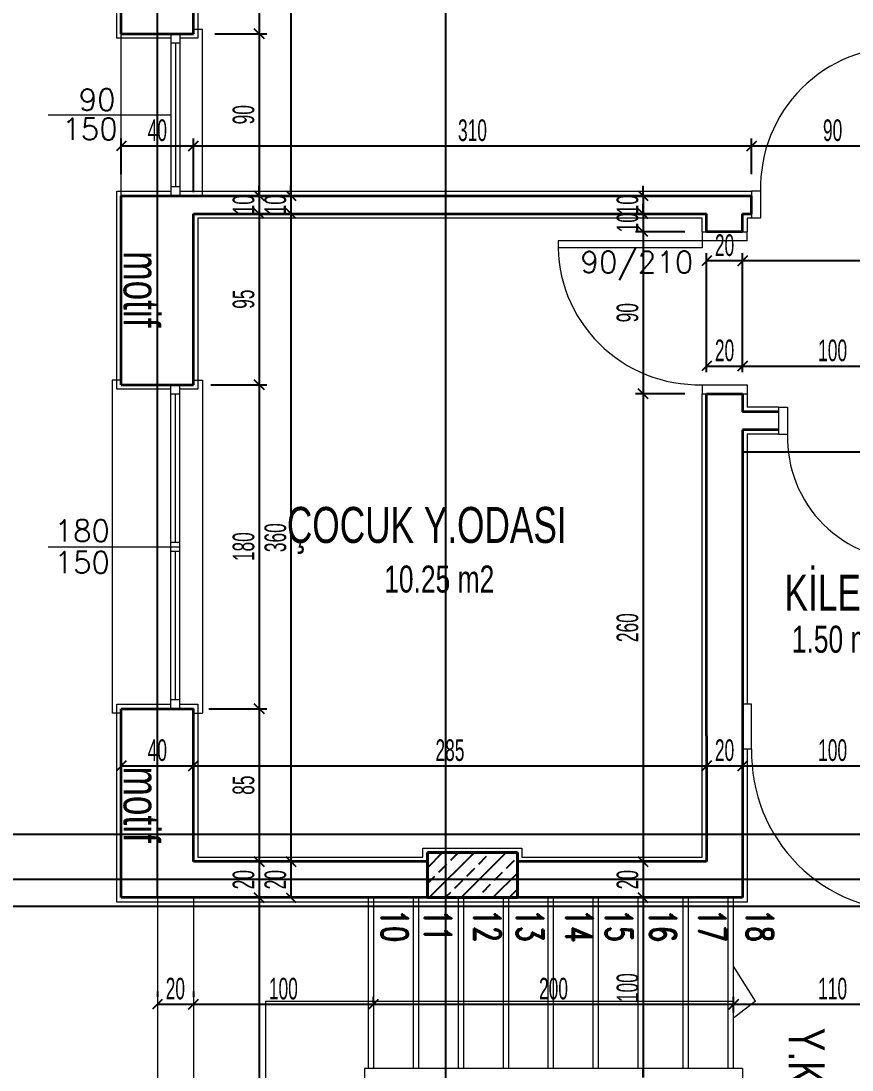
# Model space of a CAD drawing. Header units: inches. Extents: x -7543 to -822, y 102837 to 190349.
# Drawn here: x -830.059 to -829.9667, y 102836.9873 to 102837.1038 of the extents above; entities that cross this region are included whole.
import ezdxf

# ---------------------------------------------------------------- set-up
doc = ezdxf.new("R2010")
doc.units = ezdxf.units.IN
doc.header["$MEASUREMENT"] = 0
doc.linetypes.add('ACAD_ISO07W100', pattern=[3, 0, -3])
doc.linetypes.add('DASHDOTX2', pattern=[2, 1, -0.5, 0, -0.5])
doc.layers.get('0').update_dxf_attribs({"lineweight": 25})
doc.layers.get('Defpoints').update_dxf_attribs({"lineweight": 25})
for name, color, linetype, lineweight in [('AKS', 1, 'Continuous', 25), ('ICOL', 55, 'Continuous', 25), ('KOLON', 2, 'Continuous', 40), ('SIVA', 150, 'Continuous', 15), ('TARAMA', 8, 'Continuous', 25), ('YAZI', 7, 'Continuous', 25)]:
    doc.layers.add(name, color=color, linetype=linetype, lineweight=lineweight)
for name, color, linetype, lineweight, true_color in [('DUVAR', 7, 'Continuous', 35, 0xfc4642), ('KAPI', 7, 'Continuous', 18, 0xffb360), ('MERDİVEN', 7, 'Continuous', 20, 0x16c244), ('PENCERE', 7, 'Continuous', 18, 0xffb360)]:
    doc.layers.add(name, color=color, linetype=linetype, lineweight=lineweight, true_color=true_color)
doc.styles.add('arıal', font='arial.ttf', dxfattribs={"width": 0.7})
doc.styles.add('OLCU', font='tromand.shx', dxfattribs={"width": 0.6, "height": 12})
doc.styles.add('st1', font='romandtw.shx', dxfattribs={"width": 0.7, "height": 40})
doc.styles.add('TXTX', font='TXTX')

# ---------------------------------------------------------------- blocks, each defined once
blk = doc.blocks.new('_Oblique')
at = {"color": 0, "linetype": 'ByBlock', "lineweight": -2}
blk.add_line((-0.5, -0.5), (0.5, 0.5), dxfattribs=at)
blk = doc.blocks.new('A$C00897202')
at = {"layer": 'KAPI'}
for p, q in [((80.99972826655721, 15.00006041442975), (80.99972826655721, 95.00006041442975)), ((84.99972826655721, 15.00006041442975), (84.99972826655721, 95.00006041442975)), ((4.999728266557213, 15.00006041279994), (-0.000271733442787081, 15.00006041279994)), ((4.999728266557213, 15.00006041279994), (4.999728266731836, 6.041279993951321e-05)), ((84.99972826655721, 15.00006041442975), (80.99972826655721, 15.00006041442975)), ((84.99972826655721, 6.041440065018833e-05), (84.99972826655721, 15.00006041442975)), ((89.99972826655721, 15.00006041442975), (84.99972826655721, 15.00006041442975)), ((4.999728266731836, 6.041279993951321e-05), (-0.0002717326278798282, 6.041279993951321e-05)), ((84.99972826655721, 6.041440065018833e-05), (89.99972826655721, 6.041440065018833e-05))]:
    blk.add_line(p, q, dxfattribs=at)
blk.add_arc((82.99972826655721, 17.00006041437155), 78.02563681258283, 88.53119928715294, 181.4688007161811, dxfattribs=at)

msp = doc.modelspace()

# ---------------------------------------------------------------- linework, layer by layer
at = {"layer": 'AKS', "linetype": 'DASHDOTX2', "ltscale": 10}
for p, q in [((-830.0118199212353, 102837.241780972), (-830.0118199212353, 102836.7293249838)), ((-829.7205326753192, 102837.0134307916), (-830.0911364701894, 102837.0134307916)), ((-829.7205326753192, 102837.0084307916), (-830.0911364701894, 102837.0084307916)), ((-829.7205326753192, 102837.0054307916), (-830.0911364701894, 102837.0054307916))]:
    msp.add_line(p, q, dxfattribs=at)
at = {"layer": 'Defpoints', "color": 4}
for p, q in [((-830.0438188869407, 102837.0064307916), (-830.0438188869407, 102837.1834307916)), ((-829.9588188869407, 102837.0559307916), (-829.9788188869398, 102837.0559307916)), ((-829.9788188869398, 102837.0559307916), (-829.9788188869406, 102837.0064307916)), ((-829.9788188869406, 102837.0064307916), (-830.0438188869407, 102837.0064307916))]:
    msp.add_line(p, q, dxfattribs=at)
at = {"layer": 'Defpoints', "color": 6}
for p, q in [((-830.0438188869407, 102837.0064307916), (-830.0438188869407, 102837.1614307916)), ((-829.9588188869407, 102837.0559307916), (-829.9788188869406, 102837.0559307916)), ((-829.9788188869406, 102837.0559307916), (-829.9788188869406, 102837.0064307916)), ((-829.9788188869406, 102837.0064307916), (-830.0438188869407, 102837.0064307916))]:
    msp.add_line(p, q, dxfattribs=at)
at = {"layer": 'DUVAR'}
for p, q in [((-830.0478199212353, 102837.1024307916), (-830.0478199212353, 102837.1384307916)), ((-830.0398199212352, 102837.1024307916), (-830.0398199212352, 102837.1384307916)), ((-830.0478199212353, 102837.1024307916), (-830.0398199212352, 102837.1024307916)), ((-830.0478199212353, 102837.0634307916), (-830.0478199212353, 102837.0844307916)), ((-830.0478199212353, 102837.0844307916), (-829.9778199212353, 102837.0844307916)), ((-829.9778199212353, 102837.0824307916), (-829.9778199212353, 102837.0844307916)), ((-830.0398199212352, 102837.0634307916), (-830.0398199212352, 102837.0824307916)), ((-830.0398199212352, 102837.0824307916), (-830.0098199212352, 102837.0824307916)), ((-830.0398199212352, 102837.0824307916), (-829.9828199212353, 102837.0824307916)), ((-829.9828199212353, 102837.0804307916), (-829.9828199212353, 102837.0824307916)), ((-829.9788199212353, 102837.0824307916), (-829.9778199212353, 102837.0824307916)), ((-829.9788199212353, 102837.0824307916), (-829.9778199212353, 102837.0824307916)), ((-829.9788199212353, 102837.0804307916), (-829.9788199212353, 102837.0824307916)), ((-829.9788199212353, 102837.0804307916), (-829.9828199212353, 102837.0804307916)), ((-830.0478199212353, 102837.0634307916), (-830.0398199212352, 102837.0634307916)), ((-829.9828199212353, 102837.0244307916), (-829.9828199212353, 102837.0624307916)), ((-829.9828199212353, 102837.0624307916), (-829.9788199212353, 102837.0624307916)), ((-829.9788199212353, 102837.0624307916), (-829.9788199212353, 102837.0604307916)), ((-829.9748199212353, 102837.0604307916), (-829.9788199212353, 102837.0604307916)), ((-829.9788199212353, 102837.0584307916), (-829.9788199212353, 102837.0064307916)), ((-829.9748199212353, 102837.0584307916), (-829.9788199212353, 102837.0584307916)), ((-830.0478199212353, 102837.0064307916), (-830.0478199212353, 102837.0274307916)), ((-830.0478199212353, 102837.0274307916), (-830.0398199212352, 102837.0274307916)), ((-830.0398199212352, 102837.0104307916), (-830.0398199212352, 102837.0274307916)), ((-829.9828199212353, 102837.0244307916), (-829.9828199212353, 102837.0104307916)), ((-830.0138199212353, 102837.0104307916), (-830.0398199212352, 102837.0104307916)), ((-829.9828199212353, 102837.0104307916), (-830.0038199212353, 102837.0104307916)), ((-830.0138199212353, 102837.0064307916), (-830.0478199212353, 102837.0064307916)), ((-829.9788199212353, 102837.0064307916), (-830.0038199212353, 102837.0064307916))]:
    msp.add_line(p, q, dxfattribs=at)
at = {"layer": 'ICOL'}
for p, q in [((-830.0289758423515, 102837.1564307916), (-830.0289758423515, 102837.0844307916)), ((-830.0325104795836, 102837.1384307916), (-830.0325104795836, 102837.1024307916)), ((-830.0325104795836, 102837.1024307916), (-830.0325104795836, 102837.0844307916)), ((-830.0478199212353, 102837.0899638942), (-830.0398199212352, 102837.0899638942)), ((-830.0398199212352, 102837.0899638942), (-829.9778199212353, 102837.0899638942)), ((-829.9778199212353, 102837.0899638942), (-829.9598199212353, 102837.0899638942)), ((-830.0325104795836, 102837.0844307916), (-830.0325104795836, 102837.0855107916)), ((-830.0289758423515, 102837.0844307916), (-830.0289758423515, 102837.0855107916)), ((-829.9898652782127, 102837.0844307916), (-829.9898652782127, 102837.0855107916)), ((-830.0325104795836, 102837.0844307916), (-830.0325104795836, 102837.0824307916)), ((-830.0289758423515, 102837.0844307916), (-830.0289758423515, 102837.0824307916)), ((-829.9898652782127, 102837.0844307916), (-829.9898652782127, 102837.0824307916)), ((-829.9898652782127, 102837.0824307916), (-829.9898652782127, 102837.0835107916)), ((-830.0325104795836, 102837.0824307916), (-830.0325104795836, 102837.0634307916)), ((-830.0325104795836, 102837.0824307916), (-830.0325104795836, 102837.0813507916)), ((-830.0289758423515, 102837.0824307916), (-830.0289758423515, 102837.0104307916)), ((-830.0289758423515, 102837.0824307916), (-830.0289758423515, 102837.0813507916)), ((-829.9898652782127, 102837.0824307916), (-829.9898652782127, 102837.0804307916)), ((-829.9898652782127, 102837.0824307916), (-829.9898652782127, 102837.0813507916)), ((-829.9898652782127, 102837.0804307916), (-829.9898652782127, 102837.0624307916)), ((-829.9898652782127, 102837.0804307916), (-829.9898652782127, 102837.0793507916)), ((-829.9788199212353, 102837.077192291), (-829.9828199212353, 102837.077192291)), ((-829.855769668703, 102837.077192291), (-829.9788199212353, 102837.077192291)), ((-829.9828199212353, 102837.0654995805), (-829.9788199212353, 102837.0654995805)), ((-829.9788199212353, 102837.0654995805), (-829.9588199212353, 102837.0654995805)), ((-830.0325104795836, 102837.0634307916), (-830.0325104795836, 102837.0274307916)), ((-829.9898652782127, 102837.0624307916), (-829.9898652782127, 102837.0104307916)), ((-830.0325104795836, 102837.0274307916), (-830.0325104795836, 102837.0104307916)), ((-830.0478199212353, 102837.0210772501), (-830.0398199212352, 102837.0210772501)), ((-830.0398199212352, 102837.0210772501), (-829.9828199212353, 102837.0210772501)), ((-829.9828199212353, 102837.0210772501), (-829.9788199212353, 102837.0210772501)), ((-829.9788199212353, 102837.0210772501), (-829.9588199212353, 102837.0210772501)), ((-830.0325104795836, 102837.0104307916), (-830.0325104795836, 102837.0064307916)), ((-830.0289758423515, 102837.0104307916), (-830.0289758423515, 102837.0064307916)), ((-829.9898652782127, 102837.0104307916), (-829.9898652782127, 102837.0064307916)), ((-830.0325104795836, 102837.0064307916), (-830.0325104795836, 102836.9644307916)), ((-829.9898652782127, 102837.0064307916), (-829.9898652782127, 102836.9864307916)), ((-830.0438199212352, 102836.9945810181), (-830.0398199212352, 102836.9945810181)), ((-830.0398199212352, 102836.9945810181), (-830.0198199212352, 102836.9945810181)), ((-830.0198199212352, 102836.9945810181), (-829.9798199212353, 102836.9945810181)), ((-829.9798199212353, 102836.9945810181), (-829.9578199212352, 102836.9945810181)), ((-829.9898652782127, 102836.9864307916), (-829.9898652782127, 102836.9875107916))]:
    msp.add_line(p, q, dxfattribs=at)
at = {"layer": 'ICOL', "color": 53}
for p, q in [((-830.0374199212353, 102837.1024307916), (-830.0316704795837, 102837.1024307916)), ((-830.0374199212353, 102837.1024307916), (-830.0316704795837, 102837.1024307916)), ((-830.0478199212353, 102837.0868307916), (-830.0478199212353, 102837.0908038942)), ((-830.0398199212352, 102837.0848307916), (-830.0398199212352, 102837.0908038942)), ((-830.0398199212352, 102837.0848307916), (-830.0398199212352, 102837.0908038942)), ((-829.9778199212353, 102837.0868307916), (-829.9778199212353, 102837.0908038942)), ((-829.9778199212353, 102837.0868307916), (-829.9778199212353, 102837.0908038942)), ((-830.0346976492718, 102837.0844307916), (-830.0316704795837, 102837.0844307916)), ((-830.0346976492718, 102837.0844307916), (-830.0316704795837, 102837.0844307916)), ((-830.0265758423516, 102837.0844307916), (-830.0281358423515, 102837.0844307916)), ((-830.0265758423516, 102837.0844307916), (-830.0281358423515, 102837.0844307916)), ((-829.9902782772755, 102837.0844307916), (-829.9907052782128, 102837.0844307916)), ((-830.0344326376174, 102837.0824307916), (-830.0316704795837, 102837.0824307916)), ((-830.0344326376174, 102837.0824307916), (-830.0316704795837, 102837.0824307916)), ((-830.0273964743374, 102837.0824307916), (-830.0281358423515, 102837.0824307916)), ((-830.0273964743374, 102837.0824307916), (-830.0281358423515, 102837.0824307916)), ((-829.9902782772755, 102837.0824307916), (-829.9907052782128, 102837.0824307916)), ((-829.9902782772755, 102837.0824307916), (-829.9907052782128, 102837.0824307916)), ((-829.9852199212353, 102837.0804307916), (-829.9907052782128, 102837.0804307916)), ((-829.9852199212353, 102837.0804307916), (-829.9907052782128, 102837.0804307916)), ((-829.9828199212353, 102837.0648307916), (-829.9828199212353, 102837.078032291)), ((-829.9788199212353, 102837.0648307916), (-829.9788199212353, 102837.078032291)), ((-829.9788199212353, 102837.0648307916), (-829.9788199212353, 102837.078032291)), ((-829.9828199212353, 102837.0648307916), (-829.9828199212353, 102837.0663395805)), ((-829.9788199212353, 102837.0648307916), (-829.9788199212353, 102837.0663395805)), ((-829.9788199212353, 102837.0648307916), (-829.9788199212353, 102837.0663395805)), ((-830.0378957131501, 102837.0634307916), (-830.0316704795837, 102837.0634307916)), ((-830.0378957131501, 102837.0634307916), (-830.0316704795837, 102837.0634307916)), ((-829.9852199212353, 102837.0624307916), (-829.9907052782128, 102837.0624307916)), ((-829.9852199212353, 102837.0624307916), (-829.9907052782128, 102837.0624307916)), ((-830.0381169105218, 102837.0274307916), (-830.0316704795837, 102837.0274307916)), ((-830.0381169105218, 102837.0274307916), (-830.0316704795837, 102837.0274307916)), ((-829.9788199212353, 102837.0225090641), (-829.9788199212353, 102837.0219172501)), ((-829.9788199212353, 102837.0225090641), (-829.9788199212353, 102837.0219172501)), ((-830.0478199212353, 102837.0200637951), (-830.0478199212353, 102837.0219172501)), ((-830.0398199212352, 102837.0200637951), (-830.0398199212352, 102837.0219172501)), ((-830.0398199212352, 102837.0200637951), (-830.0398199212352, 102837.0219172501)), ((-829.9828199212353, 102837.0222426483), (-829.9828199212353, 102837.0219172501)), ((-829.9828199212353, 102837.0222426483), (-829.9828199212353, 102837.0219172501)), ((-830.033021453612, 102837.0104307916), (-830.0316704795837, 102837.0104307916)), ((-830.033021453612, 102837.0104307916), (-830.0316704795837, 102837.0104307916)), ((-830.0313758423515, 102837.0104307916), (-830.0298158423516, 102837.0104307916)), ((-830.0313758423515, 102837.0104307916), (-830.0298158423516, 102837.0104307916)), ((-829.990770998575, 102837.0104307916), (-829.9907052782128, 102837.0104307916)), ((-829.990770998575, 102837.0104307916), (-829.9907052782128, 102837.0104307916)), ((-830.0328729542275, 102837.0064307916), (-830.0316704795837, 102837.0064307916)), ((-830.0328729542275, 102837.0064307916), (-830.0316704795837, 102837.0064307916)), ((-830.0274044405705, 102837.0064307916), (-830.0281358423515, 102837.0064307916)), ((-829.9906634299903, 102837.0064307916), (-829.9907052782128, 102837.0064307916)), ((-829.9906634299903, 102837.0064307916), (-829.9907052782128, 102837.0064307916)), ((-830.0438199212352, 102836.995992435), (-830.0438199212352, 102836.9954210181)), ((-830.0398199212352, 102836.995992435), (-830.0398199212352, 102836.9954210181)), ((-830.0398199212352, 102836.995992435), (-830.0398199212352, 102836.9954210181)), ((-830.0198199212352, 102836.9947531634), (-830.0198199212352, 102836.9954210181)), ((-830.0198199212352, 102836.9947531634), (-830.0198199212352, 102836.9954210181)), ((-829.9798199212353, 102836.9936605529), (-829.9798199212353, 102836.9954210181)), ((-829.9798199212353, 102836.9936605529), (-829.9798199212353, 102836.9954210181))]:
    msp.add_line(p, q, dxfattribs=at)
at = {"layer": 'KAPI'}
for p, q in [((-829.9778199212353, 102837.0849307916), (-829.9778199212353, 102837.0819307916)), ((-829.9833199212353, 102837.0804307916), (-829.9833199212353, 102837.0794307916)), ((-829.9833199212353, 102837.0804307916), (-829.9783199212353, 102837.0804307916)), ((-829.9783199212353, 102837.0794307916), (-829.9783199212353, 102837.0804307916)), ((-829.9833199212353, 102837.0794307916), (-829.9993199212353, 102837.0794307916)), ((-829.9833199212353, 102837.0786307916), (-829.9993199212353, 102837.0786307916)), ((-829.9783199212353, 102837.0794307916), (-829.9833199212353, 102837.0794307916)), ((-829.9833199212353, 102837.0794307916), (-829.9833199212353, 102837.0786307916)), ((-829.983319921235, 102837.0634307916), (-829.978319921235, 102837.0634307916)), ((-829.983319921235, 102837.0634307916), (-829.983319921235, 102837.0624307916)), ((-829.978319921235, 102837.0634307916), (-829.978319921235, 102837.0624307916)), ((-829.983319921235, 102837.0624307916), (-829.978319921235, 102837.0624307916)), ((-829.9748199212353, 102837.0609307916), (-829.9738199212352, 102837.0609307916)), ((-829.9748199212353, 102837.0609307916), (-829.9748199212353, 102837.0579307916)), ((-829.9738199212352, 102837.0609307916), (-829.9738199212352, 102837.0579307916)), ((-829.9748199212353, 102837.0579307916), (-829.9738199212352, 102837.0579307916)), ((-829.9788199212353, 102837.0229307916), (-829.9788199212353, 102837.0279307916)), ((-829.9778199212353, 102837.0279307916), (-829.9788199212352, 102837.0279307916)), ((-829.9778199212353, 102837.0229307916), (-829.9778199212353, 102837.0279307916)), ((-829.9778199212353, 102837.0229307916), (-829.9788199212353, 102837.0229307916))]:
    msp.add_line(p, q, dxfattribs=at)
for centre, radius, start, end in [((-829.9837199212353, 102837.0790307916), 0.01560512736251657, 178.5311992137591, 271.4688007175615), ((-829.9602199212353, 102837.0575307916), 0.01360588108133885, 178.3153156342386, 271.6846843212896), ((-829.9602199212354, 102837.0225307916), 0.01760454486773231, 178.6980473996314, 271.3019526717086)]:
    msp.add_arc(centre, radius, start, end, dxfattribs=at)
at = {"layer": 'KOLON'}
for p, q in [((-830.0138199212353, 102837.0064307916), (-830.0138199212353, 102837.0114307916)), ((-830.0138199212353, 102837.0114307916), (-830.0038199212353, 102837.0114307916)), ((-830.0038199212353, 102837.0114307916), (-830.0038199212353, 102837.0064307916)), ((-830.0038199212353, 102837.0064307916), (-830.0138199212353, 102837.0064307916))]:
    msp.add_line(p, q, dxfattribs=at)
at = {"layer": 'MERDİVEN'}
for p, q in [((-830.0438199212352, 102837.0064307916), (-830.0438199212352, 102836.9644307916)), ((-830.0398199212352, 102837.0064307916), (-830.0398199212352, 102836.9644307916)), ((-830.0204199212353, 102837.0064307916), (-830.0204199212353, 102836.9874307916)), ((-830.0154199212352, 102837.0064307916), (-830.0154199212352, 102836.9874307916)), ((-830.0104199212353, 102837.0064307916), (-830.0104199212352, 102836.9874307916)), ((-830.0054199212352, 102837.0064307916), (-830.0054199212352, 102836.9874307916)), ((-830.0004199212352, 102836.9874307916), (-830.0004199212352, 102837.0064307916)), ((-829.9954199212352, 102836.9874307916), (-829.9954199212352, 102837.0064307916)), ((-829.9904199212352, 102836.9874307916), (-829.9904199212352, 102837.0064307916)), ((-829.9854199212352, 102836.9874307916), (-829.9854199212352, 102837.0064307916)), ((-829.9804199212352, 102836.9874307916), (-829.9804199212352, 102837.0064307916)), ((-829.9773678132492, 102836.9949307916), (-829.9798199212353, 102836.9988166452)), ((-829.9773678132492, 102836.9949307916), (-829.9798199212353, 102836.9988166452)), ((-830.0318199212352, 102836.9949307916), (-830.0318199212352, 102836.9759307916)), ((-830.0318199212352, 102836.9949307916), (-829.9798199212353, 102836.9949307916)), ((-829.9773678132492, 102836.9949307916), (-829.9798199212353, 102836.9930449379)), ((-829.9773678132492, 102836.9949307916), (-829.9798199212353, 102836.9930449379)), ((-829.9788199212353, 102836.9874307916), (-830.0208199212352, 102836.9874307916)), ((-830.0208199212352, 102836.9874307916), (-830.0208199212352, 102836.9834307916)), ((-829.9788199212353, 102836.9874307916), (-829.9788199212353, 102836.9834307916))]:
    msp.add_line(p, q, dxfattribs=at)
at = {"layer": 'MERDİVEN', "linetype": 'ACAD_ISO07W100'}
for p, q in [((-830.0198199212352, 102837.0064307916), (-830.0198199212352, 102836.9874307916)), ((-830.0148199212352, 102837.0064307916), (-830.0148199212352, 102836.9874307916)), ((-830.0098199212352, 102837.0064307916), (-830.0098199212352, 102836.9874307916)), ((-830.0048199212353, 102837.0064307916), (-830.0048199212353, 102836.9874307916)), ((-829.9998199212353, 102836.9874307916), (-829.9998199212353, 102837.0064307916)), ((-829.9948199212353, 102836.9874307916), (-829.9948199212353, 102837.0064307916)), ((-829.9898199212353, 102836.9874307916), (-829.9898199212353, 102837.0064307916)), ((-829.9848199212353, 102836.9874307916), (-829.9848199212353, 102837.0064307916)), ((-829.9798199212353, 102836.9874307916), (-829.9798199212353, 102837.0064307916))]:
    msp.add_line(p, q, dxfattribs=at)
at = {"layer": 'PENCERE'}
for p, q in [((-830.0478199212353, 102837.0844307916), (-830.0478199212353, 102837.1024307916)), ((-830.0423199212353, 102837.1024307916), (-830.0423199212356, 102837.0844307916)), ((-830.0413199212353, 102837.1024307916), (-830.0413199212355, 102837.0844307916)), ((-830.0398199212352, 102837.1029307916), (-830.0388199212352, 102837.1029307916)), ((-830.0388199212352, 102837.0844307916), (-830.0388199212352, 102837.1029307916)), ((-830.0423199212353, 102837.1014307916), (-830.0413199212353, 102837.1014307916)), ((-830.0418199212353, 102837.1014307916), (-830.0418199212356, 102837.0854307916)), ((-830.0559546604076, 102837.0934307916), (-830.0423199212354, 102837.0934307916)), ((-830.0413199212355, 102837.0854307916), (-830.0423199212355, 102837.0854307916)), ((-830.0478199212353, 102837.0639307916), (-830.0488199212352, 102837.0639307916)), ((-830.0488199212352, 102837.0639307916), (-830.0488199212352, 102837.0269307916)), ((-830.0423199212353, 102837.0274307916), (-830.0423199212349, 102837.0634307916)), ((-830.0413199212353, 102837.0274307916), (-830.041319921235, 102837.0634307916)), ((-830.0398199212352, 102837.0639307916), (-830.0388199212352, 102837.0639307916)), ((-830.0388199212352, 102837.0639307916), (-830.0388199212352, 102837.0269307916)), ((-830.0423199212349, 102837.0624307916), (-830.041319921235, 102837.0624307916)), ((-830.0418199212352, 102837.0459307916), (-830.041819921235, 102837.0624307916)), ((-830.042319921235, 102837.0459307916), (-830.0413199212351, 102837.0459307916)), ((-830.0559546604076, 102837.0454307916), (-830.042319921235, 102837.0454307916)), ((-830.042319921235, 102837.0454307916), (-830.0413199212351, 102837.0454307916)), ((-830.042319921235, 102837.0449307916), (-830.0413199212351, 102837.0449307916)), ((-830.0418199212353, 102837.0284307916), (-830.0418199212352, 102837.0449307916)), ((-830.0413199212353, 102837.0284307916), (-830.0423199212353, 102837.0284307916)), ((-830.0478199212353, 102837.0269307916), (-830.0488199212352, 102837.0269307916)), ((-830.0398199212352, 102837.0269307916), (-830.0388199212352, 102837.0269307916))]:
    msp.add_line(p, q, dxfattribs=at)
at = {"layer": 'SIVA'}
for p, q in [((-830.0483199212352, 102837.1019307916), (-830.0483199212352, 102837.1389307916)), ((-830.0393199212352, 102837.1389307916), (-830.0393199212352, 102837.1019307916)), ((-830.0423199212353, 102837.1019307916), (-830.0483199212352, 102837.1019307916)), ((-830.0393199212352, 102837.1019307916), (-830.0413199212353, 102837.1019307916)), ((-830.0483199212352, 102837.0629307916), (-830.0483199212352, 102837.0849307916)), ((-830.0483199212352, 102837.0849307916), (-830.0423199212355, 102837.0849307916)), ((-830.0413199212355, 102837.0849307916), (-829.9778199212353, 102837.0849307916)), ((-829.9833199212353, 102837.0819307916), (-830.0393199212352, 102837.0819307916)), ((-830.0393199212352, 102837.0819307916), (-830.0393199212352, 102837.0629307916)), ((-829.9833199212353, 102837.0804307916), (-829.9833199212353, 102837.0819307916)), ((-829.9778199212353, 102837.0819307916), (-829.9783199212353, 102837.0819307916)), ((-829.9783199212353, 102837.0819307916), (-829.9783199212353, 102837.0804307916)), ((-830.0423199212349, 102837.0629307916), (-830.0483199212352, 102837.0629307916)), ((-830.0393199212352, 102837.0629307916), (-830.041319921235, 102837.0629307916)), ((-829.9833199212353, 102837.0244307916), (-829.9833199212353, 102837.0624307916)), ((-829.9783199212353, 102837.0624307916), (-829.9783199212353, 102837.0609307916)), ((-829.9748199212353, 102837.0609307916), (-829.9783199212353, 102837.0609307916)), ((-829.9783199212353, 102837.0579307916), (-829.9783199212353, 102837.0279307916)), ((-829.9748199212353, 102837.0579307916), (-829.9783199212353, 102837.0579307916)), ((-830.0483199212352, 102837.0059307916), (-830.0483199212352, 102837.0279307916)), ((-830.0483199212352, 102837.0279307916), (-830.0423199212353, 102837.0279307916)), ((-830.0413199212353, 102837.0279307916), (-830.0393199212352, 102837.0279307916)), ((-830.0393199212352, 102837.0279307916), (-830.0393199212352, 102837.0109307916)), ((-829.9833199212353, 102837.0109307916), (-829.9833199212353, 102837.0244307916)), ((-829.9783199212353, 102837.0229307916), (-829.9783199212353, 102837.0059307916)), ((-830.0393199212352, 102837.0109307916), (-830.0143199212353, 102837.0109307916)), ((-830.0143199212353, 102837.0109307916), (-830.0143199212353, 102837.0119307916)), ((-830.0143199212353, 102837.0119307916), (-830.0033199212353, 102837.0119307916)), ((-830.0033199212353, 102837.0119307916), (-830.0033199212353, 102837.0109307916)), ((-830.0033199212353, 102837.0109307916), (-829.9833199212353, 102837.0109307916)), ((-830.0133199212353, 102837.0059307916), (-830.0483199212352, 102837.0059307916)), ((-830.0033199212353, 102837.0059307916), (-830.0143199212353, 102837.0059307916)), ((-829.9783199212353, 102837.0059307916), (-830.0043199212353, 102837.0059307916))]:
    msp.add_line(p, q, dxfattribs=at)
at = {"layer": 'TARAMA'}
for p, q in [((-830.012146227556, 102837.0114307916), (-830.0138199212353, 102837.0097570979)), ((-830.0086106936501, 102837.0114307916), (-830.01361069365, 102837.0064307916)), ((-830.010378460606, 102837.0114307916), (-830.0112581763027, 102837.0105510759)), ((-830.0050751597441, 102837.0114307916), (-830.0100751597441, 102837.0064307916)), ((-830.0072807006585, 102837.0109930176), (-830.008164584135, 102837.0101091341)), ((-830.011700118041, 102837.0101091341), (-830.0125840015174, 102837.0092252507)), ((-830.0041871084909, 102837.0105510759), (-830.0050709919674, 102837.0096671924)), ((-830.0130259432557, 102837.0087833089), (-830.0138199212353, 102837.0079893309)), ((-830.0086065258732, 102837.0096671924), (-830.0094904093497, 102837.0087833089)), ((-830.0038199212353, 102837.0091504962), (-830.0065396258382, 102837.0064307916)), ((-830.0055129337056, 102837.0092252507), (-830.0063968171821, 102837.0083413672)), ((-830.009932351088, 102837.0083413672), (-830.0108162345645, 102837.0074574837)), ((-830.0068387589204, 102837.0078994255), (-830.0077226423967, 102837.007015542)), ((-830.0038199212353, 102837.0073827292), (-830.0046290502291, 102837.0065736002)), ((-830.0112581763027, 102837.007015542), (-830.0118429267001, 102837.0064307916)), ((-830.008164584135, 102837.0065736002), (-830.0083073927941, 102837.0064307916))]:
    msp.add_line(p, q, dxfattribs=at)

# ---------------------------------------------------------------- block references
at = {"layer": 'ICOL'}
for p, xscale, yscale, zscale, rotation in [((-830.0325104795836, 102837.1024307916), 0.001080000001820736, 0.001080000001820736, 0.001080000001820736, 90), ((-830.0325104795836, 102837.1024307916), 0.001080000001820736, 0.001080000001820736, 0.001080000001820736, 270), ((-830.0478199212353, 102837.0899638942), 0.001080000000001746, 0.001080000000001746, 0.001080000000001746, 180), ((-830.0398199212352, 102837.0899638942), 0.001080000000001746, 0.001080000000001746, 0.001080000000001746, 180), ((-829.9778199212353, 102837.0899638942), 0.001080000000001746, 0.001080000000001746, 0.001080000000001746, 180), ((-830.0325104795836, 102837.0844307916), 0.001080000001820736, 0.001080000001820736, 0.001080000001820736, 270), ((-830.0325104795836, 102837.0844307916), 0.001080000001820736, 0.001080000001820736, 0.001080000001820736, 270), ((-830.0289758423515, 102837.0844307916), 0.001080000001820736, 0.001080000001820736, 0.001080000001820736, 270), ((-830.0289758423515, 102837.0844307916), 0.001080000001820736, 0.001080000001820736, 0.001080000001820736, 270), ((-829.9898652782127, 102837.0844307916), 0.001080000001820736, 0.001080000001820736, 0.001080000001820736, 270), ((-830.0325104795836, 102837.0824307916), 0.001080000001820736, 0.001080000001820736, 0.001080000001820736, 90), ((-830.0325104795836, 102837.0824307916), 0.001080000001820736, 0.001080000001820736, 0.001080000001820736, 90), ((-830.0289758423515, 102837.0824307916), 0.001080000001820736, 0.001080000001820736, 0.001080000001820736, 90), ((-830.0289758423515, 102837.0824307916), 0.001080000001820736, 0.001080000001820736, 0.001080000001820736, 90), ((-829.9898652782127, 102837.0824307916), 0.001080000001820736, 0.001080000001820736, 0.001080000001820736, 270), ((-829.9898652782127, 102837.0824307916), 0.001080000001820736, 0.001080000001820736, 0.001080000001820736, 90), ((-829.9898652782127, 102837.0804307916), 0.001080000001820736, 0.001080000001820736, 0.001080000001820736, 90), ((-829.9898652782127, 102837.0804307916), 0.001080000001820736, 0.001080000001820736, 0.001080000001820736, 90), ((-829.9828199212353, 102837.077192291), 0.001080000000001746, 0.001080000000001746, 0.001080000000001746, 180), ((-829.9788199212353, 102837.077192291), 0.001080000000001746, 0.001080000000001746, 0.001080000000001746, 180), ((-829.9828199212353, 102837.0654995805), 0.001080000000001746, 0.001080000000001746, 0.001080000000001746, 180), ((-829.9788199212353, 102837.0654995805), 0.001080000000001746, 0.001080000000001746, 0.001080000000001746, 180), ((-830.0325104795836, 102837.0634307916), 0.001080000001820736, 0.001080000001820736, 0.001080000001820736, 90), ((-830.0325104795836, 102837.0634307916), 0.001080000001820736, 0.001080000001820736, 0.001080000001820736, 270), ((-829.9898652782127, 102837.0624307916), 0.001080000001820736, 0.001080000001820736, 0.001080000001820736, 90), ((-829.9898652782127, 102837.0624307916), 0.001080000001820736, 0.001080000001820736, 0.001080000001820736, 270), ((-830.0325104795836, 102837.0274307916), 0.001080000001820736, 0.001080000001820736, 0.001080000001820736, 90), ((-830.0325104795836, 102837.0274307916), 0.001080000001820736, 0.001080000001820736, 0.001080000001820736, 270), ((-830.0478199212353, 102837.0210772501), 0.001080000000001746, 0.001080000000001746, 0.001080000000001746, 180), ((-830.0398199212352, 102837.0210772501), 0.001080000000001746, 0.001080000000001746, 0.001080000000001746, 180), ((-829.9828199212353, 102837.0210772501), 0.001080000000001746, 0.001080000000001746, 0.001080000000001746, 180), ((-829.9788199212353, 102837.0210772501), 0.001080000000001746, 0.001080000000001746, 0.001080000000001746, 180), ((-830.0325104795836, 102837.0104307916), 0.001080000001820736, 0.001080000001820736, 0.001080000001820736, 90), ((-830.0325104795836, 102837.0104307916), 0.001080000001820736, 0.001080000001820736, 0.001080000001820736, 270), ((-830.0289758423515, 102837.0104307916), 0.001080000001820736, 0.001080000001820736, 0.001080000001820736, 90), ((-830.0289758423515, 102837.0104307916), 0.001080000001820736, 0.001080000001820736, 0.001080000001820736, 270), ((-829.9898652782127, 102837.0104307916), 0.001080000001820736, 0.001080000001820736, 0.001080000001820736, 90), ((-829.9898652782127, 102837.0104307916), 0.001080000001820736, 0.001080000001820736, 0.001080000001820736, 270), ((-830.0325104795836, 102837.0064307916), 0.001080000001820736, 0.001080000001820736, 0.001080000001820736, 90), ((-830.0325104795836, 102837.0064307916), 0.001080000001820736, 0.001080000001820736, 0.001080000001820736, 270), ((-830.0289758423515, 102837.0064307916), 0.001080000001820736, 0.001080000001820736, 0.001080000001820736, 270), ((-829.9898652782127, 102837.0064307916), 0.001080000001820736, 0.001080000001820736, 0.001080000001820736, 90), ((-829.9898652782127, 102837.0064307916), 0.001080000001820736, 0.001080000001820736, 0.001080000001820736, 270), ((-830.0438199212352, 102836.9945810181), 0.001080000000001746, 0.001080000000001746, 0.001080000000001746, 180), ((-830.0398199212352, 102836.9945810181), 0.001080000000001746, 0.001080000000001746, 0.001080000000001746, 180), ((-830.0198199212352, 102836.9945810181), 0.001080000000001746, 0.001080000000001746, 0.001080000000001746, 180), ((-829.9798199212353, 102836.9945810181), 0.001080000000001746, 0.001080000000001746, 0.001080000000001746, 180)]:
    msp.add_blockref('_Oblique', p, dxfattribs=dict(at, xscale=xscale, yscale=yscale, zscale=zscale, rotation=rotation))
at = {"layer": 'ICOL', "xscale": 0.001080000000001746, "yscale": 0.001080000000001746, "zscale": 0.001080000000001746}
for p in [(-830.0398199212352, 102837.0899638942), (-829.9778199212353, 102837.0899638942), (-829.9788199212353, 102837.077192291), (-829.9788199212353, 102837.0654995805), (-830.0398199212352, 102837.0210772501), (-829.9828199212353, 102837.0210772501), (-829.9788199212353, 102837.0210772501), (-830.0398199212352, 102836.9945810181), (-830.0198199212352, 102836.9945810181), (-829.9798199212353, 102836.9945810181)]:
    msp.add_blockref('_Oblique', p, dxfattribs=at)
at = {"layer": 'KAPI', "xscale": 0.0001999999999497959, "yscale": 0.0001999999999497959, "zscale": 0.0001999999999497959}
msp.add_blockref('A$C00897202', (-829.9778198668886, 102837.0819307795), dxfattribs=at)

# ---------------------------------------------------------------- texts
at = {"layer": 'ICOL', "char_height": 0.0024, "attachment_point": 5, "rotation": 90, "style": 'OLCU'}
for s, insert in [('\\A1;90', (-830.0342384795837, 102837.0934307916)), ('\\A1;10', (-830.0342384795837, 102837.0834307916)), ('\\A1;10', (-830.0307038423516, 102837.0834307916)), ('\\A1;10', (-829.9915932782127, 102837.0834307916)), ('\\A1;10', (-829.9915932782127, 102837.0814307916)), ('\\A1;95', (-830.0342384795837, 102837.0729307916)), ('\\A1;90', (-829.9915932782127, 102837.0714307916)), ('\\A1;360', (-830.0307038423516, 102837.0464307916)), ('\\A1;180', (-830.0342384795837, 102837.0454307916)), ('\\A1;260', (-829.9915932782127, 102837.0364307916)), ('\\A1;85', (-830.0342384795837, 102837.0189307916)), ('\\A1;20', (-830.0342384795837, 102837.0084307916)), ('\\A1;20', (-830.0307038423516, 102837.0084307916)), ('\\A1;20', (-829.9915932782127, 102837.0084307916)), ('\\A1;100', (-829.9915932782127, 102836.9964307916))]:
    msp.add_mtext(s, dxfattribs=dict(at, insert=insert))
at = {"layer": 'ICOL', "char_height": 0.0024, "attachment_point": 5, "style": 'OLCU'}
for s, insert in [('\\A1;40', (-830.0438199212352, 102837.0916918942)), ('\\A1;310', (-830.0088199212353, 102837.0916918942)), ('\\A1;90', (-829.9688199212353, 102837.0916918942)), ('\\A1;20', (-829.9808199212353, 102837.078920291)), ('\\A1;20', (-829.9808199212353, 102837.0672275805)), ('\\A1;100', (-829.9688199212353, 102837.0672275805)), ('\\A1;40', (-830.0438199212352, 102837.0228052501)), ('\\A1;285', (-830.0113199212353, 102837.0228052501)), ('\\A1;20', (-829.9808199212353, 102837.0228052501)), ('\\A1;100', (-829.9688199212353, 102837.0228052501)), ('\\A1;20', (-830.0418199212353, 102836.9963090181)), ('\\A1;100', (-830.0298199212352, 102836.9963090181)), ('\\A1;200', (-829.9998199212353, 102836.9963090181)), ('\\A1;110', (-829.9688199212353, 102836.9963090181))]:
    msp.add_mtext(s, dxfattribs=dict(at, insert=insert))
at = {"layer": 'KAPI', "style": 'TXTX'}
msp.add_text('90/210', height=0.0024, dxfattribs=at).set_placement((-829.9968298283153, 102837.0758532351))
at = {"layer": 'PENCERE', "style": 'TXTX'}
for s, p in [('90', (-830.052558102386, 102837.0938993586)), ('150', (-830.0543866738146, 102837.0906474399)), ('180', (-830.0552451423994, 102837.0460034016)), ('150', (-830.0552451423994, 102837.0424868549))]:
    msp.add_text(s, height=0.0024, dxfattribs=at).set_placement(p)
at = {"layer": 'YAZI', "width": 0.7}
for s, height, style, p in [('motif', 0.004, 'arıal', (-830.0475650449496, 102837.0782526039, -0.011684)), ('motif', 0.004, 'arıal', (-830.0475650449496, 102837.0209994887, -0.011684)), ('10', 0.002999999999999999, 'st1', (-830.0189655900108, 102837.0050904861)), ('11', 0.002999999999999999, 'st1', (-830.0141533638493, 102837.0050904861)), ('12', 0.002999999999999999, 'st1', (-830.0086533638494, 102837.0050904861)), ('13', 0.002999999999999999, 'st1', (-830.0039317546043, 102837.0050904861)), ('14', 0.002999999999999999, 'st1', (-829.9984317546043, 102837.0050904861)), ('15', 0.002999999999999999, 'st1', (-829.9940560984624, 102837.0050904861)), ('16', 0.002999999999999999, 'st1', (-829.989161517138, 102837.0050904861)), ('17', 0.002999999999999999, 'st1', (-829.983661517138, 102837.0050904861)), ('18', 0.002999999999999999, 'st1', (-829.9783717721689, 102837.0050904861)), ('Y.KAÇISI', 0.004, 'arıal', (-829.9737025428635, 102836.9919659437))]:
    msp.add_text(s, height=height, rotation=270, dxfattribs=dict(at, style=style)).set_placement(p)
at = {"layer": 'YAZI', "style": 'arıal', "width": 0.7}
for s, height, p in [('ÇOCUK Y.ODASI', 0.004, (-830.029432378085, 102837.0458484079, -0.011684)), ('10.25 m2', 0.003, (-830.0186250091804, 102837.0403365186, -0.011684)), ('KİLER', 0.004, (-829.9741614133841, 102837.0383179093)), ('1.50 m2', 0.003, (-829.973354960137, 102837.0336495614, -0.011684))]:
    msp.add_text(s, height=height, dxfattribs=at).set_placement(p)

doc.saveas('drawing.dxf')
